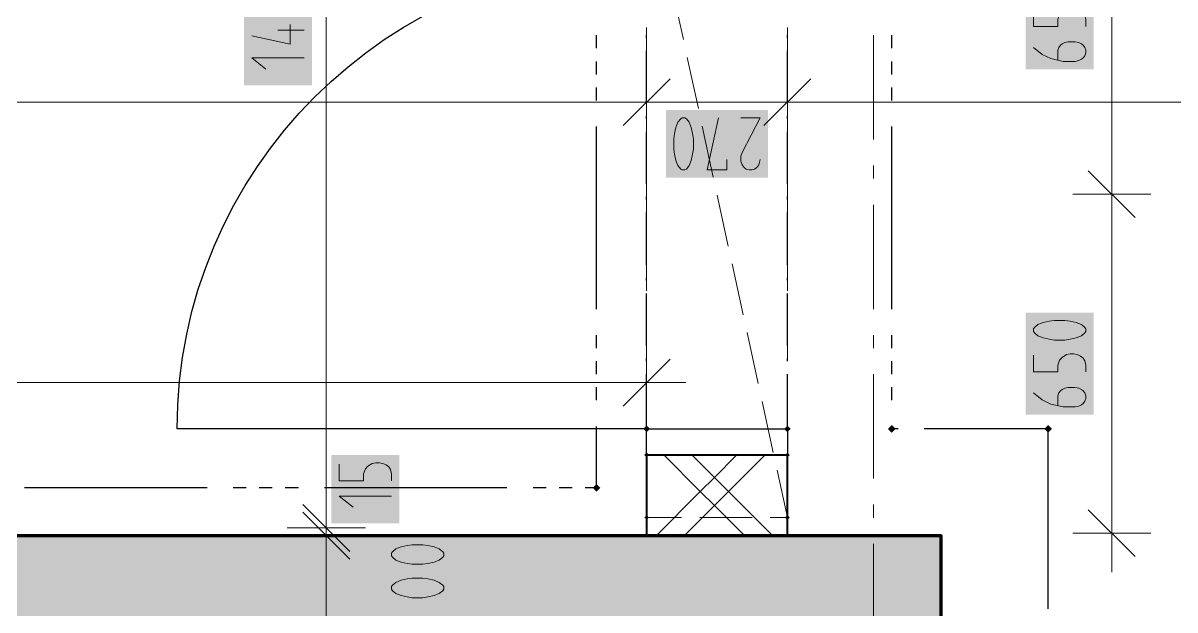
# Model space of a CAD drawing. Header units: millimetres. Extents: x 0 to 594, y 0 to 420.
# Drawn here: x 116.98 to 139.31, y 219.71 to 231.09 of the extents above; entities that cross this region are included whole.
import ezdxf

# ---------------------------------------------------------------- set-up
doc = ezdxf.new("R2010")
doc.units = ezdxf.units.MM
doc.header["$LTSCALE"] = 8
for name, color, linetype in [('PDF_Dvere', 7, 'Continuous'), ('PDF_Koty delkove', 7, 'Continuous'), ('PDF_Osy hlavni', 7, 'Continuous'), ('PDF_Pozarni useky', 7, 'Continuous'), ('PDF_Preklady', 7, 'Continuous'), ('PDF_Steny akusticke', 7, 'Continuous'), ('PDF_Steny obvodove nosne', 7, 'Continuous')]:
    doc.layers.add(name, color=color, linetype=linetype)

msp = doc.modelspace()

# ---------------------------------------------------------------- linework, layer by layer
at = {"layer": 'PDF_Dvere', "lineweight": 25}
msp.add_lwpolyline([(129.071, 223.222), (119.972, 223.222, -0.414213), (129.071, 232.32)], format="xyb", dxfattribs=at)
for points in [[(129.071, 230.801), (129.071, 230.852)], [(131.8, 230.801), (131.8, 230.852)], [(129.071, 229.538), (129.071, 230.549)], [(131.8, 229.538), (131.8, 230.549)], [(129.071, 229.234), (129.071, 229.285)], [(131.8, 229.234), (131.8, 229.285)], [(129.071, 227.971), (129.071, 228.982)], [(131.8, 227.971), (131.8, 228.982)], [(129.071, 227.667), (129.071, 227.718)], [(131.8, 227.667), (131.8, 227.718)], [(129.071, 226.404), (129.071, 227.415)], [(131.8, 226.404), (131.8, 227.415)], [(129.071, 226.1), (129.071, 226.151)], [(131.8, 226.1), (131.8, 226.151)], [(129.071, 224.837), (129.071, 225.848)], [(131.8, 224.837), (131.8, 225.848)], [(129.071, 224.533), (129.071, 224.584)], [(131.8, 224.533), (131.8, 224.584)], [(129.071, 223.27), (129.071, 224.281)], [(131.8, 223.27), (131.8, 224.281)]]:
    msp.add_lwpolyline(points, dxfattribs=at)
msp.add_lwpolyline([(131.8, 223.222), (131.8, 222.716), (129.071, 222.716), (129.071, 223.222)], close=True, dxfattribs=at)
at = {"layer": 'PDF_Dvere', "lineweight": 25, "transparency": 33554559}
for points in [[(129.071, 223.158), (129.008, 223.222), (129.134, 223.222), (129.071, 223.285)], [(131.8, 223.158), (131.737, 223.222), (131.864, 223.222), (131.8, 223.285)]]:
    msp.add_solid(points, dxfattribs=at)
at = {"layer": 'PDF_Koty delkove', "lineweight": 18}
for points in [[(122.862, 236.01), (122.862, 221.301), (122.862, 221.149), (122.862, 219.127), (122.862, 218.824), (122.862, 217.004), (122.862, 200.323), (122.862, 199.763), (122.862, 198.503), (122.862, 198.2), (122.862, 196.178), (122.862, 192.396), (122.862, 189.556), (122.862, 186.978), (122.862, 183.936), (122.862, 183.782), (122.862, 181.479), (122.862, 178.89), (122.862, 176.731), (122.862, 176.197), (122.862, 173.919), (122.862, 158.52)], [(138.088, 221.2), (138.088, 227.771), (138.088, 234.393)], [(136.571, 231.345), (136.571, 231.021), (137.043, 231.021), (137.043, 231.157), (137.077, 231.251), (137.128, 231.305), (137.211, 231.358), (137.278, 231.372)], [(137.278, 231.372), (137.346, 231.372), (137.414, 231.358), (137.48, 231.332), (137.531, 231.291), (137.565, 231.238), (137.582, 231.157), (137.582, 231.021)], [(122.161, 231.059), (122.161, 230.68), (121.419, 230.843)], [(122.43, 230.951), (121.925, 230.951)], [(137.043, 230.373), (137.043, 230.562), (137.06, 230.616), (137.093, 230.657), (137.128, 230.684), (137.177, 230.71), (137.245, 230.724), (137.379, 230.724), (137.447, 230.71), (137.498, 230.684), (137.531, 230.657), (137.565, 230.616), (137.582, 230.562), (137.582, 230.509), (137.565, 230.454), (137.531, 230.414), (137.498, 230.387), (137.447, 230.36), (137.379, 230.346), (137.144, 230.346), (136.908, 230.4), (136.739, 230.481), (136.571, 230.616)], [(122.43, 230.411), (121.419, 230.411), (121.688, 230.195)], [(129.071, 230.313), (129.071, 229.554), (129.071, 228.796)], [(131.8, 230.313), (131.8, 229.554), (131.8, 228.796)], [(129.526, 230.009), (128.616, 229.1)], [(132.255, 230.009), (131.346, 229.1)], [(154.734, 229.554), (152.98, 229.554), (151.514, 229.554), (131.8, 229.554), (129.797, 229.554), (129.071, 229.554), (77.309, 229.554), (73.569, 229.554)], [(130.625, 228.441), (130.625, 228.24), (130.246, 228.24), (130.462, 229.251)], [(130.894, 229.251), (131.273, 229.251), (130.921, 228.577), (130.894, 228.509), (130.894, 228.408), (130.921, 228.341), (130.962, 228.291), (131.002, 228.256), (131.057, 228.24), (131.11, 228.24), (131.164, 228.256), (131.205, 228.291), (131.245, 228.341), (131.273, 228.441)], [(138.543, 227.316), (137.633, 228.226)], [(138.846, 227.771), (138.088, 227.771), (137.33, 227.771)], [(136.756, 225.282), (136.655, 225.242), (136.588, 225.188), (136.571, 225.161), (136.571, 225.107), (136.588, 225.08), (136.655, 225.026), (136.756, 224.986), (136.875, 224.958), (136.975, 224.944), (137.177, 224.944), (137.278, 224.958), (137.396, 224.986), (137.498, 225.026), (137.565, 225.08), (137.582, 225.107), (137.582, 225.161), (137.565, 225.188), (137.498, 225.242), (137.396, 225.282), (137.278, 225.309), (137.177, 225.323)], [(137.177, 225.323), (136.975, 225.323), (136.875, 225.309), (136.756, 225.282)], [(129.071, 224.876), (129.071, 224.118), (129.071, 223.36)], [(136.571, 224.648), (136.571, 224.324), (137.043, 224.324), (137.043, 224.459), (137.077, 224.553), (137.128, 224.607), (137.211, 224.661), (137.278, 224.675), (137.346, 224.675), (137.414, 224.661), (137.48, 224.634), (137.531, 224.593), (137.565, 224.54), (137.582, 224.459), (137.582, 224.324)], [(129.526, 224.573), (128.616, 223.663)], [(129.071, 224.118), (116.922, 224.118), (101.993, 224.118), (82.87, 224.118), (77.309, 224.118)], [(129.071, 224.118), (129.829, 224.118)], [(137.043, 223.676), (137.043, 223.864), (137.06, 223.919), (137.093, 223.959), (137.128, 223.986), (137.177, 224.013), (137.245, 224.026), (137.379, 224.026), (137.447, 224.013), (137.498, 223.986), (137.531, 223.959), (137.565, 223.919), (137.582, 223.864), (137.582, 223.811), (137.565, 223.757), (137.531, 223.716), (137.498, 223.689), (137.447, 223.662), (137.379, 223.648), (137.144, 223.648), (136.908, 223.702), (136.739, 223.783), (136.571, 223.919)], [(123.114, 222.54), (123.114, 222.216), (123.585, 222.216), (123.585, 222.351), (123.619, 222.445), (123.67, 222.499), (123.754, 222.553), (123.821, 222.566), (123.888, 222.566), (123.956, 222.553), (124.023, 222.526), (124.073, 222.485), (124.108, 222.432), (124.125, 222.351), (124.125, 222.216)], [(123.317, 220.846), (122.407, 221.756)], [(124.125, 221.918), (123.114, 221.918), (123.383, 221.703)], [(123.317, 220.694), (122.407, 221.604)], [(138.543, 220.745), (137.633, 221.655)], [(123.62, 221.301), (122.862, 221.301), (122.104, 221.301)], [(123.62, 221.149), (122.862, 221.149), (122.104, 221.149)], [(138.846, 221.2), (138.088, 221.2), (137.33, 221.2)], [(138.088, 221.2), (138.088, 220.441)], [(124.732, 220.327), (124.529, 220.327), (124.429, 220.314), (124.311, 220.287), (124.21, 220.246), (124.142, 220.193), (124.126, 220.165), (124.126, 220.112), (124.142, 220.084), (124.21, 220.031), (124.311, 219.99), (124.429, 219.963), (124.529, 219.949), (124.732, 219.949), (124.833, 219.963), (124.951, 219.99), (125.052, 220.031), (125.12, 220.084), (125.137, 220.112), (125.137, 220.165)], [(125.137, 220.165), (125.12, 220.193), (125.052, 220.246), (124.951, 220.287), (124.833, 220.314), (124.732, 220.327)]]:
    msp.add_lwpolyline(points, dxfattribs=at)
for points in [[(129.598, 228.846), (129.598, 228.644), (129.612, 228.544), (129.639, 228.425), (129.679, 228.324), (129.733, 228.256), (129.76, 228.24), (129.814, 228.24), (129.841, 228.256), (129.895, 228.324), (129.935, 228.425), (129.963, 228.544), (129.977, 228.644), (129.977, 228.846), (129.963, 228.947), (129.935, 229.065), (129.895, 229.166), (129.841, 229.234), (129.814, 229.251), (129.76, 229.251), (129.733, 229.234), (129.679, 229.166), (129.639, 229.065), (129.612, 228.947)], [(124.732, 220.975), (124.529, 220.975), (124.429, 220.962), (124.311, 220.935), (124.21, 220.894), (124.142, 220.841), (124.126, 220.813), (124.126, 220.76), (124.142, 220.732), (124.21, 220.679), (124.311, 220.638), (124.429, 220.611), (124.529, 220.597), (124.732, 220.597), (124.833, 220.611), (124.951, 220.638), (125.052, 220.679), (125.12, 220.732), (125.137, 220.76), (125.137, 220.813), (125.12, 220.841), (125.052, 220.894), (124.951, 220.935), (124.833, 220.962)]]:
    msp.add_lwpolyline(points, close=True, dxfattribs=at)
at = {"layer": 'PDF_Koty delkove', "color": 7, "lineweight": 18, "true_color": 0xffffff, "transparency": 33554559}
for points in [[(122.582, 229.881), (122.582, 232.506), (121.268, 229.881), (121.268, 232.506)], [(137.734, 230.194), (137.734, 232.172), (136.42, 230.194), (136.42, 232.172)], [(131.424, 229.403), (129.447, 229.403), (131.424, 228.089), (129.447, 228.089)], [(137.734, 223.497), (137.734, 225.474), (136.42, 223.497), (136.42, 225.474)], [(124.276, 221.388), (124.276, 222.718), (122.962, 221.388), (122.962, 222.718)], [(125.289, 219.149), (125.289, 221.127), (123.974, 219.149), (123.974, 221.127)]]:
    msp.add_solid(points, dxfattribs=at)
at = {"layer": 'PDF_Osy hlavni', "lineweight": 18}
for points in [[(133.469, 228.83), (133.469, 230.852)], [(133.469, 228.072), (133.469, 228.325)], [(133.469, 225.544), (133.469, 227.566)], [(133.469, 224.786), (133.469, 225.039)], [(133.469, 222.259), (133.469, 224.281)], [(133.469, 221.5), (133.469, 221.753)], [(133.469, 218.973), (133.469, 220.995)]]:
    msp.add_lwpolyline(points, dxfattribs=at)
at = {"layer": 'PDF_Pozarni useky', "lineweight": 30}
for points in [[(128.1, 230.599), (128.1, 230.852)], [(133.822, 230.599), (133.822, 230.852)], [(128.1, 230.094), (128.1, 230.346)], [(133.822, 230.094), (133.822, 230.346)], [(128.1, 229.588), (128.1, 229.841)], [(133.822, 229.588), (133.822, 229.841)], [(128.1, 225.544), (128.1, 229.083)], [(133.822, 225.544), (133.822, 229.083)], [(128.1, 224.786), (128.1, 225.039)], [(133.822, 224.786), (133.822, 225.039)], [(128.1, 224.281), (128.1, 224.533)], [(133.822, 224.281), (133.822, 224.533)], [(128.1, 223.775), (128.1, 224.028)], [(133.822, 223.775), (133.822, 224.028)], [(128.1, 222.079), (128.1, 223.27)], [(133.822, 223.222), (133.822, 223.27)], [(133.946, 223.222), (133.822, 223.222)], [(136.855, 219.731), (136.855, 223.222), (134.451, 223.222)], [(120.55, 222.079), (117.012, 222.079)], [(121.309, 222.079), (121.056, 222.079)], [(121.814, 222.079), (121.561, 222.079)], [(122.32, 222.079), (122.067, 222.079)], [(126.363, 222.079), (122.825, 222.079)], [(127.122, 222.079), (126.869, 222.079)], [(127.627, 222.079), (127.374, 222.079)], [(128.1, 222.079), (127.88, 222.079)]]:
    msp.add_lwpolyline(points, dxfattribs=at)
at = {"layer": 'PDF_Pozarni useky', "lineweight": 30, "transparency": 33554559}
for points in [[(133.822, 223.146), (133.747, 223.222), (133.898, 223.222), (133.822, 223.297)], [(133.898, 223.222), (133.822, 223.146), (133.822, 223.297), (133.747, 223.222)], [(136.855, 223.146), (136.78, 223.222), (136.931, 223.222), (136.855, 223.297)], [(136.931, 223.222), (136.855, 223.146), (136.855, 223.297), (136.78, 223.222)], [(128.176, 222.079), (128.1, 222.003), (128.1, 222.155), (128.025, 222.079)], [(128.1, 222.003), (128.025, 222.079), (128.176, 222.079), (128.1, 222.155)]]:
    msp.add_solid(points, dxfattribs=at)
at = {"layer": 'PDF_Preklady', "lineweight": 18}
for points in [[(129.783, 230.767), (129.568, 231.755)], [(129.071, 229.993), (129.071, 231.004)], [(131.8, 229.993), (131.8, 231.004)], [(130.074, 229.433), (129.859, 230.421)], [(129.071, 228.628), (129.071, 229.639)], [(131.8, 228.628), (131.8, 229.639)], [(130.364, 228.1), (130.149, 229.088)], [(129.071, 227.263), (129.071, 228.274)], [(131.8, 227.263), (131.8, 228.274)], [(130.654, 226.766), (130.439, 227.754)], [(129.071, 225.898), (129.071, 226.909)], [(131.8, 225.898), (131.8, 226.909)], [(130.945, 225.433), (130.73, 226.421)], [(129.071, 224.533), (129.071, 225.544)], [(131.8, 224.533), (131.8, 225.544)], [(131.235, 224.099), (131.02, 225.087)], [(129.071, 223.169), (129.071, 224.18)], [(131.8, 223.169), (131.8, 224.18)], [(131.526, 222.766), (131.31, 223.753)], [(129.071, 221.804), (129.071, 222.716), (129.071, 222.815)], [(131.8, 221.804), (131.8, 222.716), (131.8, 222.815)], [(131.801, 221.503), (131.601, 222.42)], [(129.75, 221.503), (129.071, 221.503)], [(131.115, 221.503), (130.104, 221.503)], [(131.8, 221.503), (131.469, 221.503)]]:
    msp.add_lwpolyline(points, dxfattribs=at)
at = {"layer": 'PDF_Preklady', "lineweight": 18, "transparency": 33554559}
for points in [[(129.071, 222.671), (129.025, 222.716), (129.116, 222.716), (129.071, 222.762)], [(129.071, 222.671), (129.025, 222.716), (129.116, 222.716), (129.071, 222.762)], [(131.8, 222.671), (131.755, 222.716), (131.846, 222.716), (131.8, 222.762)], [(131.8, 222.671), (131.755, 222.716), (131.846, 222.716), (131.8, 222.762)], [(129.071, 221.457), (129.025, 221.503), (129.116, 221.503), (129.071, 221.548)], [(129.116, 221.503), (129.071, 221.457), (129.071, 221.548), (129.025, 221.503)], [(131.846, 221.503), (131.8, 221.457), (131.8, 221.548), (131.755, 221.503)], [(131.8, 221.457), (131.755, 221.503), (131.846, 221.503), (131.8, 221.548)], [(131.81, 221.458), (131.756, 221.493), (131.845, 221.513), (131.791, 221.547)]]:
    msp.add_solid(points, dxfattribs=at)
at = {"layer": 'PDF_Steny akusticke', "lineweight": 40}
for points in [[(129.071, 222.716), (131.8, 222.716)], [(129.071, 222.716), (129.071, 221.503), (129.071, 221.301), (129.071, 221.149), (131.8, 221.149), (131.8, 221.2), (131.8, 221.503), (131.8, 222.716)]]:
    msp.add_lwpolyline(points, dxfattribs=at)
at = {"layer": 'PDF_Steny akusticke', "lineweight": 9}
for points in [[(129.253, 221.149), (130.112, 222.008), (130.385, 222.281), (130.82, 222.716)], [(130.972, 221.149), (130.385, 221.735), (130.112, 222.008), (129.405, 222.716)], [(129.799, 221.149), (130.385, 221.735), (130.658, 222.008), (131.366, 222.716)], [(131.517, 221.149), (130.658, 222.008), (130.385, 222.281), (129.95, 222.716)]]:
    msp.add_lwpolyline(points, dxfattribs=at)
at = {"layer": 'PDF_Steny obvodove nosne', "lineweight": 70}
msp.add_lwpolyline([(110.52, 219.127), (134.783, 219.127), (134.783, 221.149), (131.8, 221.149), (129.071, 221.149), (108.498, 221.149), (108.498, 220.189), (108.498, 219.127), (108.498, 208.714), (108.498, 207.248), (108.498, 198.2)], dxfattribs=at)
at = {"layer": 'PDF_Steny obvodove nosne', "color": 9, "lineweight": 9, "true_color": 0xc0c0c0, "transparency": 33554559}
msp.add_solid([(134.783, 221.149), (108.498, 221.149), (134.783, 219.127), (108.498, 219.127)], dxfattribs=at)

doc.saveas('drawing.dxf')
